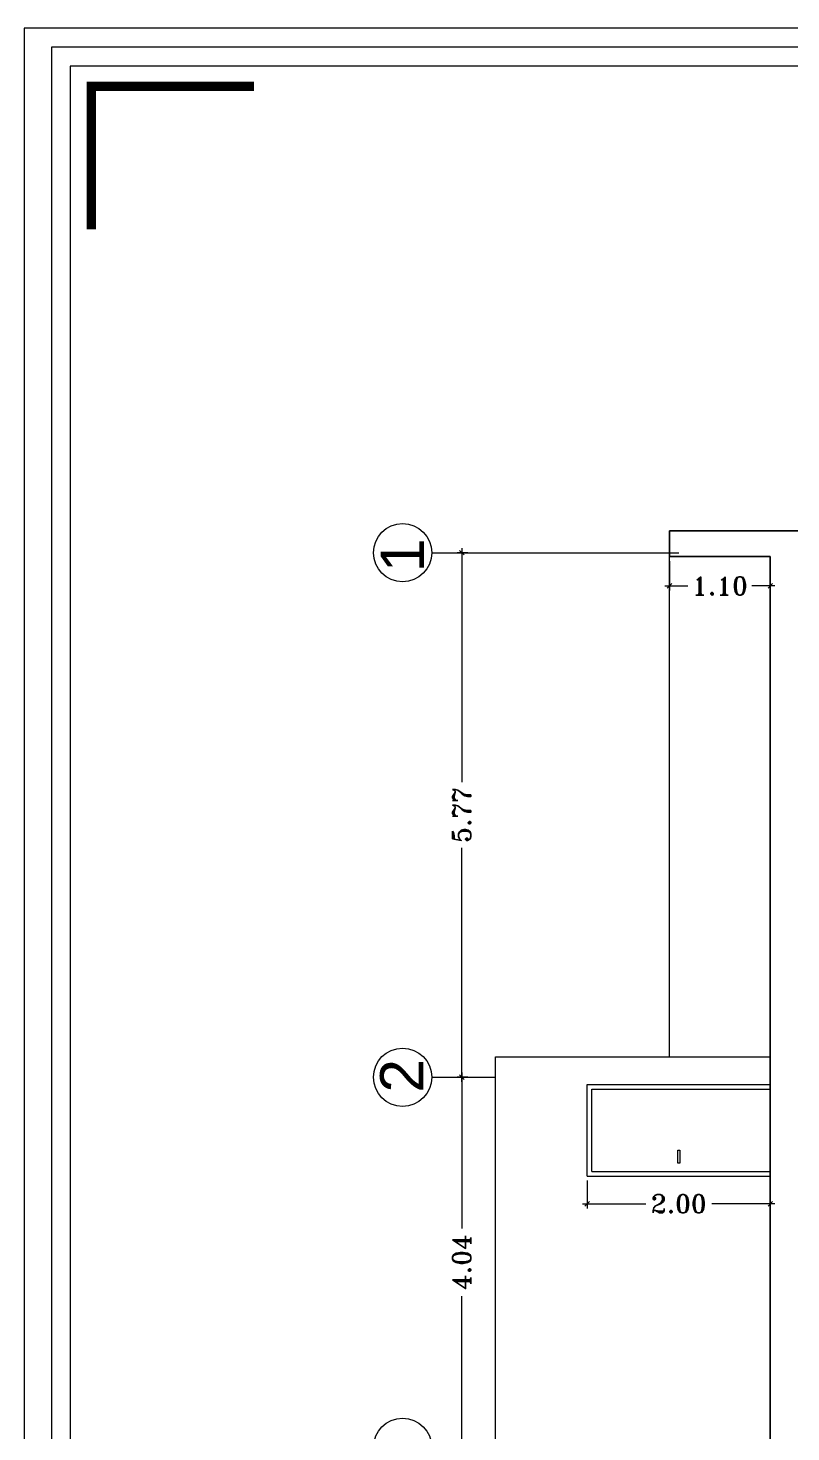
# Model space of a CAD drawing. Header units: inches. Extents: x 0 to 535, y -174 to 989.
# Drawn here: x 366.16 to 374.49, y 95.56 to 110.88 of the extents above; entities that cross this region are included whole.
import ezdxf

# ---------------------------------------------------------------- set-up
doc = ezdxf.new("R2010")
doc.units = ezdxf.units.IN
doc.header["$MEASUREMENT"] = 0
for name, color, linetype, lineweight in [('1', 1, 'Continuous', 9), ('dimension', 21, 'Continuous', 9), ('kadr02$0$AEOCLG', 4, 'Continuous', 9), ('text', 54, 'Continuous', 15), ('wall', 51, 'Continuous', 25)]:
    doc.layers.add(name, color=color, linetype=linetype, lineweight=lineweight)
doc.styles.add('ROMANT', font='romant')
doc.styles.get("Standard").update_dxf_attribs({"font": 'arial.ttf'})
doc.dimstyles.new('STANDARD$0', dxfattribs={"dimtxt": 0.2, "dimasz": 0.05, "dimexe": 0.05, "dimexo": 0.05, "dimgap": 0.05, "dimtad": 0, "dimzin": 0, "dimdsep": 46, "dimtxsty": 'ROMANT', "dimblk": 'OBLIQUE', "dimcen": 0, "dimdle": 0.05, "dimclrd": 256, "dimclre": 256, "dimclrt": 256, "dimadec": 0, "dimazin": 0, "dimtfac": 1, "dimtix": 1, "dimtofl": 0, "dimtmove": 1, "dimatfit": 3, "dimldrblk": 'OBLIQUE', "dimfxl": 1, "dimtolj": 1, "dimtzin": 0, "dimlwd": -1, "dimlwe": -1, "dimarcsym": 1})

# ---------------------------------------------------------------- blocks, each defined once
blk = doc.blocks.new('DSF')
at = {"layer": '1'}
for points in [[(7.414, -15.269), (20.122, -15.269), (20.122, 13.908), (-0.322, 13.908), (-0.322, -15.269), (7.414, -15.269)], [(19.917, -13.558), (19.917, 13.702), (-0.117, 13.702), (-0.117, -13.558)]]:
    blk.add_lwpolyline(points, dxfattribs=at)
at = {"layer": 'dimension', "const_width": 0.103}
blk.add_lwpolyline([(1.89, 13.481), (0.113, 13.481), (0.113, 11.919)], dxfattribs=at)
at = {"layer": 'kadr02$0$AEOCLG'}
blk.add_lwpolyline([(20.381, 14.117), (-0.619, 14.117), (-0.619, -15.583), (20.381, -15.583)], close=True, dxfattribs=at)
blk = doc.blocks.new('_Oblique')
at = {"color": 0, "linetype": 'ByBlock', "lineweight": -2}
blk.add_line((-0.5, -0.5), (0.5, 0.5), dxfattribs=at)
blk = doc.blocks.new('*D104')
at = {"layer": 'Defpoints', "color": 0, "transparency": 16777216}
for p in [(370.893, 99.429), (371.011, 99.429), (371.011, 95.388)]:
    blk.add_point(p, dxfattribs=at)
at = {"layer": 'dimension', "transparency": 16777216}
for p, q in [((370.893, 99.479), (370.893, 97.778)), ((370.961, 99.429), (370.843, 99.429)), ((370.893, 95.338), (370.893, 97.04)), ((370.961, 95.388), (370.843, 95.388))]:
    blk.add_line(p, q, dxfattribs=at)
at = {"layer": 'dimension', "transparency": 16777216, "xscale": 0.05, "yscale": 0.05, "zscale": 0.05}
for p, rotation in [((370.893, 99.429), 90), ((370.893, 95.388), 270)]:
    blk.add_blockref('_Oblique', p, dxfattribs=dict(at, rotation=rotation))
at = {"layer": 'dimension', "transparency": 16777216, "insert": (370.893, 97.409), "char_height": 0.2, "attachment_point": 5, "rotation": 90, "style": 'ROMANT'}
blk.add_mtext('\\A1;4.04', dxfattribs=at)
blk = doc.blocks.new('*D105')
at = {"layer": 'Defpoints', "color": 0, "transparency": 16777216}
for p in [(370.893, 105.156), (371.011, 105.156), (371.011, 99.429)]:
    blk.add_point(p, dxfattribs=at)
at = {"layer": 'dimension', "transparency": 16777216}
for p, q in [((370.961, 105.156), (370.843, 105.156)), ((370.893, 105.206), (370.893, 102.652)), ((370.893, 99.379), (370.893, 101.933)), ((370.961, 99.429), (370.843, 99.429))]:
    blk.add_line(p, q, dxfattribs=at)
at = {"layer": 'dimension', "transparency": 16777216, "xscale": 0.05, "yscale": 0.05, "zscale": 0.05}
for p, rotation in [((370.893, 105.156), 90), ((370.893, 99.429), 270)]:
    blk.add_blockref('_Oblique', p, dxfattribs=dict(at, rotation=rotation))
at = {"layer": 'dimension', "transparency": 16777216, "insert": (370.893, 102.293), "char_height": 0.2, "attachment_point": 5, "rotation": 90, "style": 'ROMANT'}
blk.add_mtext('\\A1;5.77', dxfattribs=at)
blk = doc.blocks.new('*D106')
at = {"layer": '1', "transparency": 16777216}
for p, q in [((373.162, 105.065), (373.162, 104.744)), ((374.262, 105.065), (374.262, 104.744)), ((373.112, 104.794), (373.362, 104.794)), ((374.312, 104.794), (374.062, 104.794))]:
    blk.add_line(p, q, dxfattribs=at)
at = {"layer": 'Defpoints', "color": 0, "transparency": 16777216}
for p in [(373.162, 105.115), (374.262, 105.115), (374.262, 104.794)]:
    blk.add_point(p, dxfattribs=at)
at = {"layer": '1', "transparency": 16777216, "xscale": 0.05, "yscale": 0.05, "zscale": 0.05, "rotation": 180}
blk.add_blockref('_Oblique', (373.162, 104.794), dxfattribs=at)
at = {"layer": '1', "transparency": 16777216, "xscale": 0.05, "yscale": 0.05, "zscale": 0.05}
blk.add_blockref('_Oblique', (374.262, 104.794), dxfattribs=at)
at = {"layer": '1', "transparency": 16777216, "insert": (373.712, 104.794), "char_height": 0.2, "attachment_point": 5, "style": 'ROMANT'}
blk.add_mtext('\\A1;1.10', dxfattribs=at)
blk = doc.blocks.new('*D164')
at = {"layer": 'Defpoints', "color": 0, "transparency": 16777216}
for p in [(372.262, 98.35), (374.262, 98.35), (374.262, 98.047)]:
    blk.add_point(p, dxfattribs=at)
at = {"layer": 'dimension', "transparency": 16777216}
for p, q in [((372.262, 98.3), (372.262, 97.997)), ((374.262, 98.3), (374.262, 97.997)), ((372.212, 98.047), (372.903, 98.047)), ((374.312, 98.047), (373.622, 98.047))]:
    blk.add_line(p, q, dxfattribs=at)
at = {"layer": 'dimension', "transparency": 16777216, "xscale": 0.05, "yscale": 0.05, "zscale": 0.05, "rotation": 180}
blk.add_blockref('_Oblique', (372.262, 98.047), dxfattribs=at)
at = {"layer": 'dimension', "transparency": 16777216, "xscale": 0.05, "yscale": 0.05, "zscale": 0.05}
blk.add_blockref('_Oblique', (374.262, 98.047), dxfattribs=at)
at = {"layer": 'dimension', "transparency": 16777216, "insert": (373.262, 98.047), "char_height": 0.2, "attachment_point": 5, "style": 'ROMANT'}
blk.add_mtext('\\A1;2.00', dxfattribs=at)

msp = doc.modelspace()

# ---------------------------------------------------------------- linework, layer by layer
at = {"layer": '1'}
for p, q in [((373.162, 99.65), (373.162, 105.115)), ((371.262, 99.65), (374.262, 99.65)), ((371.262, 95.188), (371.262, 99.65)), ((372.262, 99.35), (374.262, 99.35)), ((372.262, 98.35), (372.262, 99.35)), ((372.312, 99.3), (374.262, 99.3)), ((372.312, 98.4), (372.312, 99.3)), ((372.262, 98.35), (374.262, 98.35)), ((372.312, 98.4), (374.262, 98.4))]:
    msp.add_line(p, q, dxfattribs=at)
at = {"layer": 'dimension'}
for p, q in [((370.565, 105.156), (373.262, 105.156)), ((370.565, 99.429), (371.262, 99.429))]:
    msp.add_line(p, q, dxfattribs=at)
msp.add_lwpolyline([(373.275, 98.489), (373.254, 98.489), (373.254, 98.634), (373.275, 98.634)], close=True, dxfattribs=at)
for centre in [(370.247, 105.156), (370.247, 99.429), (370.247, 95.388)]:
    msp.add_circle(centre, 0.318, dxfattribs=at)
at = {"layer": 'wall'}
for p, q in [((381.282, 105.394), (373.162, 105.394)), ((373.162, 105.115), (373.162, 105.394)), ((374.262, 105.115), (373.162, 105.115)), ((374.262, 89.015), (374.262, 105.115))]:
    msp.add_line(p, q, dxfattribs=at)

# ---------------------------------------------------------------- block references
at = {"layer": 'text', "linetype": 'Continuous'}
msp.add_blockref('DSF', (366.736, 96.767), dxfattribs=at)

# ---------------------------------------------------------------- texts
at = {"layer": 'dimension'}
for s, p in [('1', (370.481, 104.944)), ('2', (370.474, 99.261))]:
    msp.add_text(s, height=0.472, rotation=90, dxfattribs=at).set_placement(p)

# ---------------------------------------------------------------- dimensions: what is measured, and where the dimension line sits
at = {"layer": '1'}
dim = msp.add_linear_dim(base=(374.262, 104.794), p1=(373.162, 105.115), p2=(374.262, 105.115), angle=180, dimstyle='STANDARD$0', dxfattribs=at)
dim.commit()
dim.dimension.update_dxf_attribs({"geometry": '*D106', "text_midpoint": (373.712, 104.794)})
at = {"layer": 'dimension'}
dim = msp.add_linear_dim(base=(370.893, 105.156), p1=(371.011, 99.429), p2=(371.011, 105.156), angle=90, text='5.77', dimstyle='STANDARD$0', dxfattribs=at)
dim.commit()
dim.dimension.update_dxf_attribs({"geometry": '*D105', "text_midpoint": (370.893, 102.293)})
dim = msp.add_linear_dim(base=(370.893, 99.429), p1=(371.011, 95.388), p2=(371.011, 99.429), angle=90, dimstyle='STANDARD$0', dxfattribs=at)
dim.commit()
dim.dimension.update_dxf_attribs({"geometry": '*D104', "text_midpoint": (370.893, 97.409)})
dim = msp.add_linear_dim(base=(374.262, 98.047), p1=(372.262, 98.35), p2=(374.262, 98.35), dimstyle='STANDARD$0', dxfattribs=at)
dim.commit()
dim.dimension.update_dxf_attribs({"geometry": '*D164', "text_midpoint": (373.262, 98.047)})

doc.saveas('drawing.dxf')
